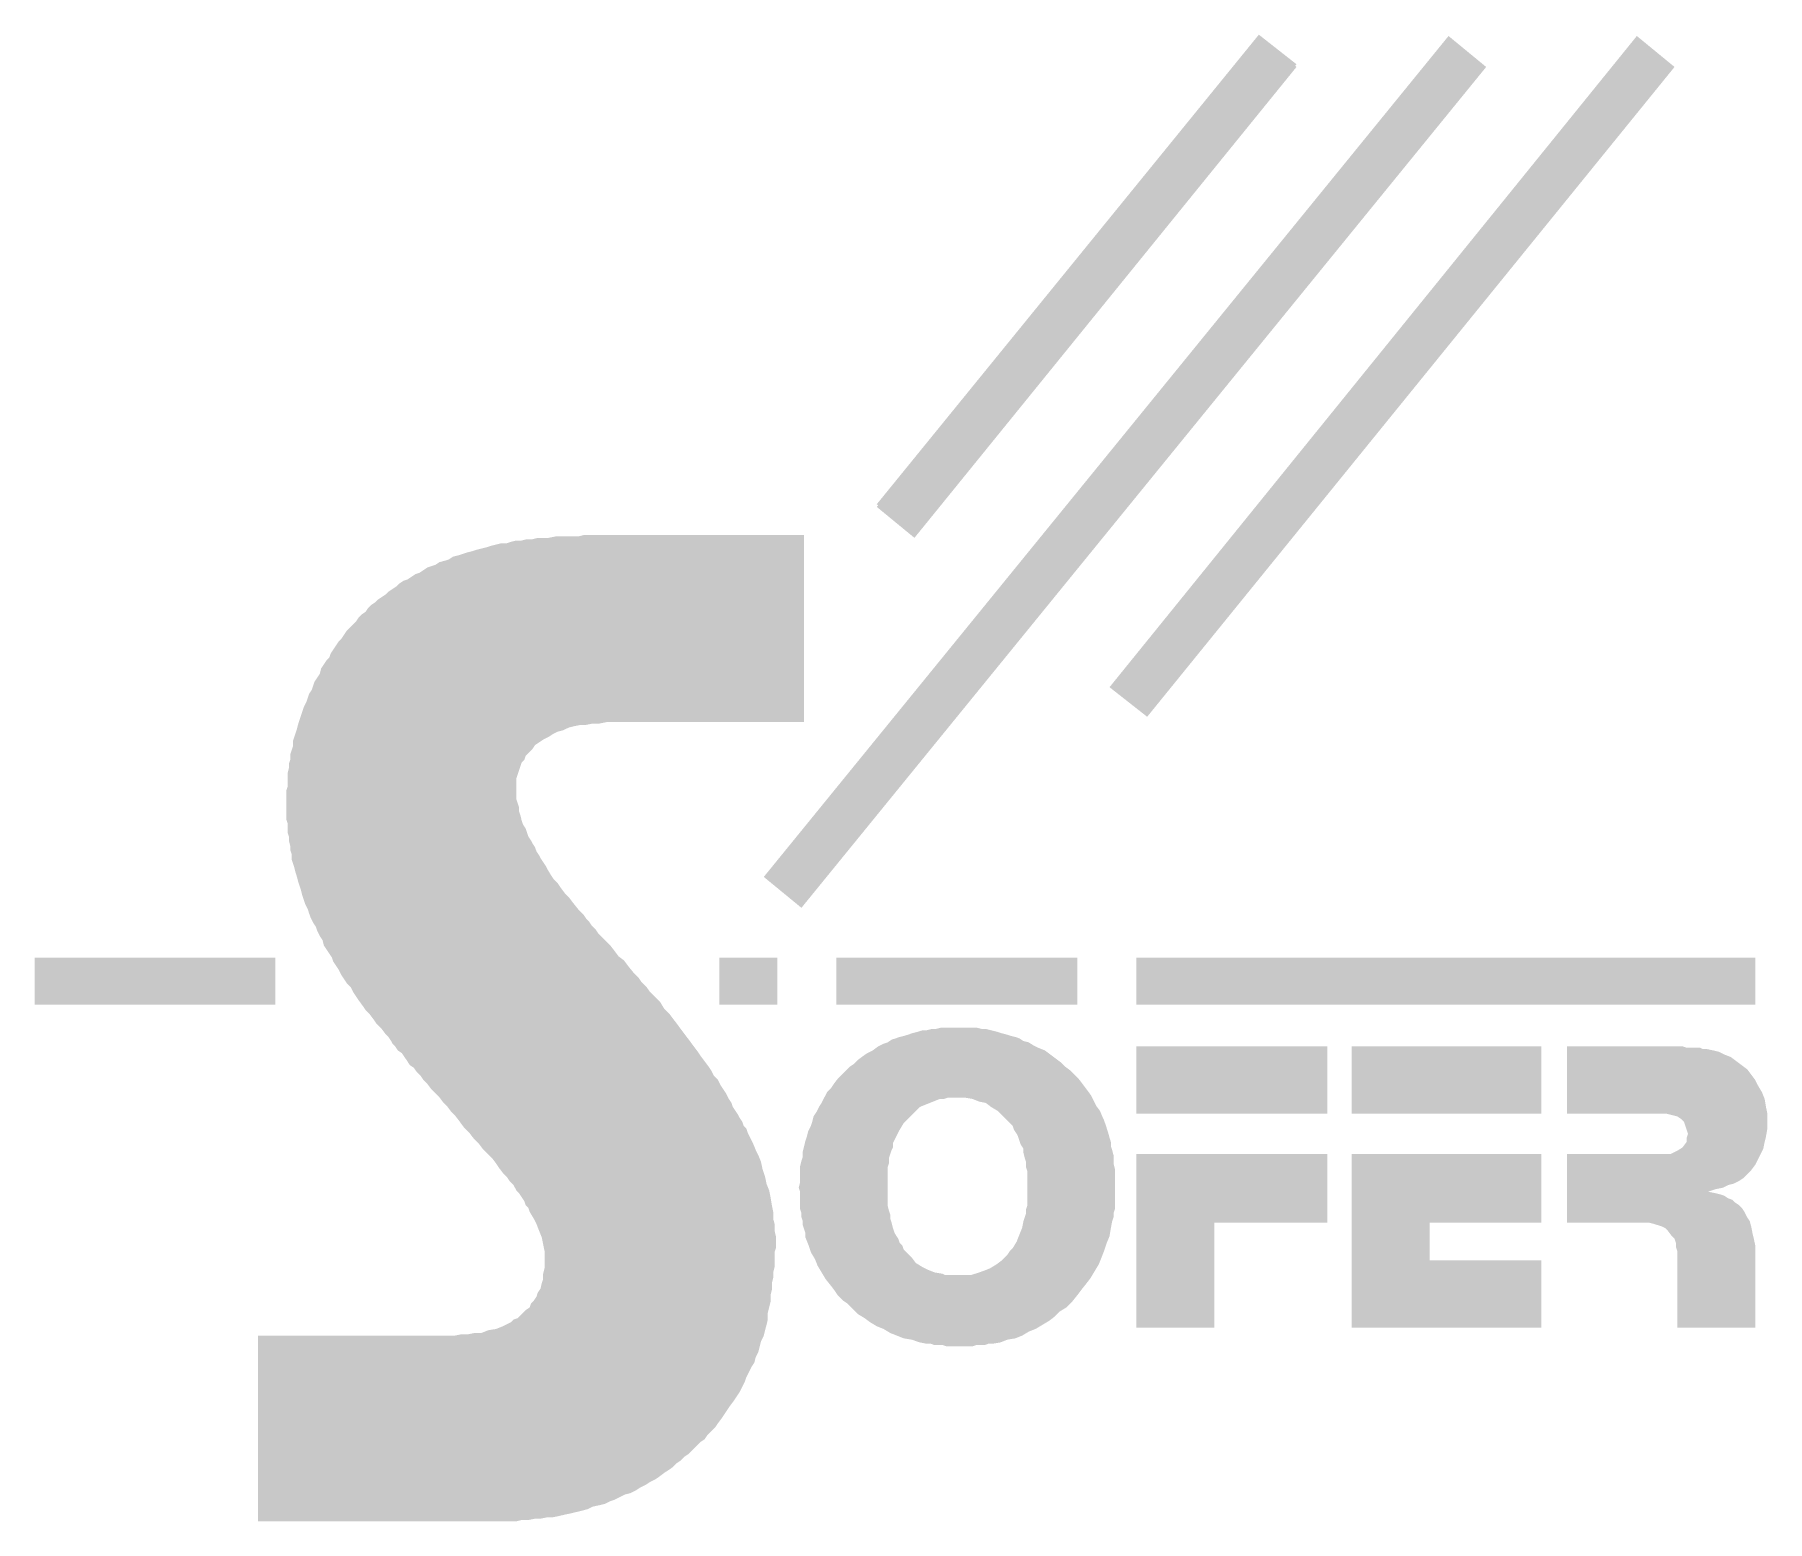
# Model space of a CAD drawing. Header units: inches. Extents: x -221 to 209, y -182 to 186.
import ezdxf

# ---------------------------------------------------------------- set-up
doc = ezdxf.new("R2010")
doc.units = ezdxf.units.IN
doc.layers.add('H', color=7, linetype='CONTINUOUS', lineweight=100)

msp = doc.modelspace()

# ---------------------------------------------------------------- hatches: boundary and pattern name
at = {"layer": 'H', "linetype": 'CONTINUOUS'}
for color, points in [(0, [(129.67, 185.67), (139, 178), (-30.67, -30.33), (-40, -22.67)]), (0, [(92, 178.67), (-3, 62), (-12, 69.67), (82.67, 186)]), (0, [(82.67, 185.67), (92, 178), (-2.67, 61.33), (-12, 69)]), (0, [(176.33, 185.67), (185.67, 178), (55, 17), (45.67, 24.33)]), (0, [(-94.33, -118.33), (-94.33, -116.67), (-94.33, -115.33), (-94.67, -113.67), (-95, -112), (-95.67, -110.33), (-96.33, -108.67), (-97, -107.33), (-98, -105.67), (-98.33, -104.67), (-99, -104), (-99.33, -103), (-100, -102), (-100.67, -101), (-101.33, -100.33), (-102, -99), (-103, -98), (-103.67, -97), (-104.67, -96), (-105.67, -94.67), (-106.33, -93.67), (-107.33, -92.33), (-108.67, -91), (-109.67, -90), (-110.67, -88.67), (-112, -87.33), (-113, -86), (-114.33, -84.67), (-115.33, -83.33), (-116.33, -82), (-117.33, -81), (-118.33, -79.67), (-119.33, -78.67), (-120.33, -77.33), (-121.33, -76.33), (-122.33, -75.33), (-123.33, -74), (-124.33, -73), (-125, -72), (-126, -71), (-126.67, -70), (-127.67, -69.33), (-128.33, -68.33), (-129, -67.33), (-129.67, -66.33), (-130.67, -65.67), (-131.33, -64.67), (-132, -64), (-132.33, -63.33), (-133, -62.33), (-133.67, -61.67), (-134.67, -60.33), (-136, -59), (-136.67, -58), (-137.67, -56.67), (-138.67, -55.67), (-139.33, -54.67), (-140.33, -53.33), (-141, -52.33), (-141.67, -51.33), (-142.33, -50), (-143.33, -49), (-144, -48), (-144.67, -47), (-145.33, -45.67), (-146, -44.67), (-146.67, -43.67), (-147, -42.67), (-147.67, -41.67), (-148.33, -40.67), (-149, -39.67), (-149.33, -38.33), (-150, -37.33), (-150.67, -36), (-151, -35), (-151.67, -34), (-152.33, -32.67), (-152.67, -31.67), (-153, -30.67), (-153.67, -29.33), (-154, -28.33), (-154.33, -27.33), (-154.67, -26), (-155, -25), (-155.33, -24), (-155.67, -22.67), (-156, -21.67), (-156.33, -20.33), (-156.67, -19.33), (-157, -18.33), (-157, -17), (-157.33, -16), (-157.33, -15), (-157.67, -13.67), (-157.67, -12.67), (-158, -11.67), (-158, -10.33), (-158, -9.33), (-158.33, -8.33), (-158.33, -7), (-158.33, -6), (-158.33, -5), (-158.33, -3.67), (-158.33, -2.67), (-158.33, -1.33), (-158, -0.33), (-158, 1), (-158, 2), (-158, 3), (-157.67, 4.33), (-157.67, 5.33), (-157.33, 6.33), (-157.33, 7.67), (-157, 8.67), (-156.67, 9.67), (-156.67, 11), (-156.33, 12), (-156, 13), (-155.67, 14), (-155.33, 15.33), (-155, 16.33), (-154.67, 17.33), (-154.33, 18.33), (-154, 19.33), (-153.33, 20.67), (-153, 21.67), (-152.67, 22.67), (-152, 23.67), (-151.67, 24.67), (-151.33, 25.67), (-150.67, 26.67), (-150, 27.67), (-149.67, 29), (-149, 30), (-148.33, 31), (-147.67, 31.67), (-147.33, 32.67), (-146.67, 33.67), (-146, 34.67), (-145.33, 35.67), (-144.67, 36.33), (-144, 37.33), (-143.33, 38.33), (-142.67, 39), (-141.67, 40), (-141, 40.67), (-140.33, 41.67), (-139.67, 42.33), (-138.67, 43), (-138, 44), (-137.33, 44.67), (-136.33, 45.33), (-135.67, 46), (-134.67, 46.67), (-133.67, 47.33), (-133, 48), (-132, 48.67), (-131, 49.33), (-130.33, 50), (-129.33, 50.67), (-128.33, 51), (-127.33, 51.67), (-126.33, 52.33), (-125.33, 52.67), (-124.33, 53.33), (-123.33, 54), (-122.33, 54.33), (-121.33, 54.67), (-120.33, 55.33), (-119, 55.67), (-118, 56), (-117, 56.67), (-115.67, 57), (-114.67, 57.33), (-113.67, 57.67), (-112.33, 58), (-111.33, 58.33), (-110, 58.67), (-108.67, 59), (-107.67, 59.33), (-106.33, 59.67), (-105, 60), (-103.67, 60), (-102.67, 60.33), (-101.33, 60.67), (-100, 60.67), (-98.67, 61), (-97.33, 61), (-96, 61.33), (-94.67, 61.33), (-93.33, 61.33), (-91.67, 61.67), (-90.33, 61.67), (-89, 61.67), (-87.67, 61.67), (-86, 61.67), (-84.67, 62), (-83, 62), (-30, 62), (-30, 15.67), (-77, 15.67), (-79, 15.67), (-80.67, 15.33), (-82.33, 15.33), (-84, 15), (-85.33, 15), (-87, 14.67), (-88.33, 14.33), (-89.67, 13.67), (-91, 13.33), (-92.33, 12.67), (-93.33, 12), (-94.67, 11.33), (-95.67, 10.67), (-96.67, 10), (-97.33, 9), (-98.33, 8), (-99, 7.33), (-99.33, 6.33), (-100, 5.67), (-100.33, 4.67), (-100.67, 3.67), (-101, 2.67), (-101.33, 1.67), (-101.33, 0.67), (-101.33, -0.33), (-101.33, -1.33), (-101.33, -2.33), (-101.33, -3.33), (-101, -4.33), (-100.67, -5.33), (-100.67, -6.33), (-100.33, -7.33), (-100, -8.67), (-99.67, -9.67), (-99, -10.67), (-98.67, -11.67), (-98.33, -12.67), (-97.67, -13.67), (-97.33, -14.33), (-96.67, -15.33), (-96.33, -16.33), (-95.67, -17.33), (-95.33, -18), (-94.67, -19), (-94, -20), (-93.67, -20.67), (-92.67, -22.33), (-92, -23.33), (-91, -24.33), (-90.33, -25.33), (-89.33, -26.67), (-88.33, -27.67), (-87.33, -29), (-86, -30.67), (-85.33, -31.33), (-84.67, -32), (-84, -33), (-83.33, -33.67), (-82.67, -34.67), (-81.67, -35.67), (-81, -36.67), (-80, -37.67), (-79, -38.67), (-78, -39.67), (-77, -41), (-76, -42.33), (-74.67, -43.33), (-73.67, -44.67), (-72.33, -46.33), (-71.67, -47), (-71, -47.67), (-70.33, -48.67), (-69.67, -49.33), (-69, -50), (-68.33, -51), (-67, -52.33), (-65.67, -53.67), (-64.67, -55.33), (-63.33, -56.67), (-62.33, -58), (-61.33, -59.33), (-60.33, -60.67), (-59.33, -62), (-58.33, -63.33), (-57.33, -64.67), (-56.33, -66), (-55.67, -67), (-54.67, -68.33), (-53.67, -69.67), (-53, -70.67), (-52.33, -72), (-51.33, -73), (-50.67, -74.33), (-50, -75.33), (-49.33, -76.33), (-48.67, -77.67), (-48, -78.67), (-47.67, -79.67), (-47, -80.67), (-46.33, -81.67), (-46, -82.33), (-45.33, -83.33), (-45, -84.33), (-44.33, -85), (-44, -86), (-43.33, -87.33), (-42.67, -88.67), (-42, -90.33), (-41.33, -91.67), (-40.67, -93.33), (-40.33, -95), (-39.67, -97), (-39.33, -98.67), (-38.67, -100.33), (-38.33, -102), (-38, -104), (-37.67, -105.67), (-37.67, -107.33), (-37.33, -108.67), (-37.33, -110.33), (-37, -111.67), (-37, -112.67), (-37, -113.67), (-37, -114.67), (-37.33, -115.67), (-37.33, -116.67), (-37.33, -118), (-37.33, -119.33), (-37.67, -120.67), (-37.67, -122), (-38, -123.33), (-38, -125), (-38.33, -126.33), (-38.33, -128), (-38.67, -129.33), (-39, -130.67), (-39, -132.33), (-39.33, -133.67), (-39.67, -135), (-40, -136.33), (-40.67, -137.67), (-41, -139), (-41.33, -140.33), (-42, -141.67), (-42.33, -143), (-43, -144), (-43.67, -145.33), (-44.33, -146.67), (-44.67, -147.67), (-45.33, -149), (-46, -150.33), (-46.67, -151.33), (-47.33, -152.33), (-48.33, -153.67), (-49, -154.67), (-49.67, -155.67), (-50.33, -156.67), (-51.33, -158), (-52, -159), (-53, -160), (-54, -161), (-54.67, -162), (-55.67, -162.67), (-56.67, -163.67), (-57.67, -164.67), (-58.67, -165.67), (-59.67, -166.33), (-60.67, -167.33), (-61.67, -168), (-62.67, -169), (-63.67, -169.67), (-64.67, -170.33), (-66, -171.33), (-67, -172), (-68.33, -172.67), (-69.33, -173.33), (-70.67, -174), (-71.67, -174.67), (-73, -175.33), (-74.33, -175.67), (-75.67, -176.33), (-77, -177), (-78, -177.33), (-79.33, -178), (-80.67, -178.33), (-82.33, -178.67), (-83.67, -179.33), (-85, -179.67), (-86.33, -180), (-87.67, -180.33), (-89.33, -180.67), (-90.67, -181), (-92.33, -181.33), (-93.67, -181.33), (-95.33, -181.67), (-96.67, -181.67), (-98.33, -182), (-100, -182), (-101.33, -182.33), (-103, -182.33), (-104.67, -182.33), (-106.33, -182.33), (-165.33, -182.33), (-165.33, -136.33), (-116.67, -136.33), (-115, -136), (-113.33, -136), (-111.67, -135.67), (-110, -135.67), (-108.33, -135), (-106.33, -134.67), (-104.67, -134), (-102.67, -133), (-102, -132.33), (-101, -132), (-100.33, -131.33), (-99.67, -130.67), (-99, -130), (-98, -129.33), (-97.67, -128.33), (-97, -127.67), (-96.33, -126.67), (-96, -125.67), (-95.33, -124.67), (-95, -123.33), (-94.67, -122.33), (-94.67, -121), (-94.33, -119.67)]), (253, [(-220.67, -42.67), (-161, -42.67), (-161, -54.33), (-220.67, -54.33)]), (253, [(-51, -42.67), (-36.67, -42.67), (-36.67, -54.33), (-51, -54.33)]), (253, [(-22, -42.67), (37.67, -42.67), (37.67, -54.33), (-22, -54.33)]), (253, [(52.33, -42.67), (205.67, -42.67), (205.67, -54.33), (52.33, -54.33)]), (250, [(8, -77.33), (6.67, -77.33), (5.67, -77.33), (4.67, -77.67), (3.67, -77.67), (2, -78.33), (0.33, -79), (-1.33, -79.67), (-2.67, -81), (-4, -82.33), (-5.33, -83.67), (-6.33, -85.33), (-7, -86.67), (-8, -88.67), (-8, -89.67), (-8.33, -90.33), (-8.67, -91.33), (-9, -92.33), (-9, -93.67), (-9.33, -94.67), (-9.33, -95.67), (-9.33, -97), (-9.33, -98), (-9.33, -99.33), (-9.33, -100.33), (-9.33, -101.67), (-9.33, -103), (-9.33, -104), (-9, -105.33), (-8.67, -106.33), (-8.67, -107.33), (-8.33, -108.33), (-8, -109.67), (-7.67, -110.67), (-7.33, -111.33), (-6.67, -112.33), (-6.33, -113.33), (-5.67, -114), (-5.33, -115), (-4.67, -115.67), (-3.33, -117), (-2.33, -118.33), (-0.67, -119.33), (0.67, -120), (2.33, -120.67), (4.33, -121), (5, -121.33), (6, -121.33), (7, -121.33), (8, -121.33), (9.33, -121.33), (10.33, -121.33), (11.33, -121.33), (12.33, -121), (13.33, -120.67), (14.33, -120.33), (16, -119.67), (17.67, -118.67), (19, -117.67), (20.33, -116.33), (21, -115.33), (21.67, -114.67), (22.67, -113), (23.33, -111.33), (24, -109.67), (24.33, -108), (24.67, -107), (25, -106), (25, -105), (25.33, -104), (25.33, -103), (25.33, -102), (25.33, -100.67), (25.33, -99.67), (25.33, -98.33), (25.33, -97), (25.33, -95.67), (25, -94.67), (25, -93.33), (24.67, -92.33), (24.33, -91), (24.33, -90), (23.67, -89), (23.33, -88), (23, -87), (22.67, -86.33), (22, -85.33), (21.67, -84.33), (21, -83.67), (20.33, -83), (19, -81.67), (18, -80.67), (16.33, -79.67), (15, -78.67), (13.33, -78.33), (11.67, -77.67), (9.67, -77.33), (8.67, -77.33), (8, -77.33), (7.67, -60), (9, -60), (10.33, -60), (11.33, -60), (12.67, -60), (14, -60.33), (15, -60.33), (16.33, -60.67), (17.67, -61), (18.67, -61.33), (20, -61.67), (21, -62), (22.33, -62.33), (23.33, -62.67), (24.33, -63.33), (25.67, -63.67), (26.67, -64.33), (28, -65), (29.67, -65.67), (31, -66.67), (32.33, -67.67), (33.67, -68.67), (34.67, -69.67), (36, -70.67), (37, -71.67), (38, -72.67), (39, -74), (40, -75.33), (41, -76.67), (41.67, -78), (42.33, -79.33), (43.33, -80.67), (44, -82.33), (44.33, -83), (44.67, -84), (45, -85), (45.33, -86), (45.67, -87.33), (46, -88.33), (46, -89.33), (46.33, -90.33), (46.67, -91.67), (46.67, -92.67), (46.67, -93.67), (47, -95), (47, -96), (47, -97.33), (47, -98.67), (47, -99.67), (47, -101), (47, -102), (47, -103), (47, -104), (47, -105), (46.67, -106), (46.67, -107), (46.33, -108), (46, -109.67), (45.67, -111.67), (45, -113.33), (44.33, -115.33), (43.67, -117), (43, -118.67), (42, -120.33), (41, -122), (40, -123.33), (38.67, -125), (37.67, -126.33), (36.33, -128), (35, -129.33), (33.33, -130.33), (32, -131.67), (30.67, -132.67), (29, -133.67), (27.33, -134.67), (25.67, -135.33), (24, -136.33), (22.33, -137), (20.33, -137.33), (18.67, -138), (16.67, -138.33), (15.67, -138.33), (14.67, -138.67), (13.67, -138.67), (12.67, -138.67), (11.67, -139), (10.67, -139), (9.67, -139), (8.67, -139), (7.33, -139), (6.33, -139), (5.33, -139), (4.33, -138.67), (3.33, -138.67), (2.33, -138.67), (1.33, -138.33), (0.33, -138.33), (-1.33, -138), (-3.33, -137.33), (-5.33, -137), (-7, -136.33), (-8.67, -135.67), (-10.33, -134.67), (-12, -134), (-13.67, -133), (-15, -132), (-16.67, -131), (-18, -129.67), (-19.33, -128.33), (-20.33, -127.67), (-21, -127), (-21.67, -126.33), (-22.33, -125.33), (-23.33, -124), (-24.67, -122.33), (-25.67, -120.67), (-26.67, -119), (-27.33, -117.33), (-28.33, -115.67), (-29, -113.67), (-29.67, -112), (-29.67, -111), (-30, -110), (-30.33, -109), (-30.33, -108), (-30.67, -107), (-30.67, -106), (-31, -105), (-31, -104), (-31, -103), (-31, -102), (-31, -100.67), (-31.33, -99.67), (-31, -98.33), (-31, -97), (-31, -95.67), (-31, -94.33), (-30.67, -93), (-30.33, -92), (-30.33, -90.67), (-30, -89.33), (-29.67, -88), (-29.33, -87), (-29, -85.67), (-28.33, -84.33), (-28, -83.33), (-27.67, -82), (-27, -81), (-26.33, -79.67), (-25.67, -78.67), (-25, -77.33), (-24.33, -76), (-23.33, -75), (-22.67, -74), (-21.67, -72.67), (-20.67, -71.67), (-19.67, -70.67), (-18.67, -69.67), (-17.67, -69), (-16.67, -68), (-15.33, -67), (-14.33, -66.33), (-13, -65.67), (-11.67, -64.67), (-10.33, -64), (-9.33, -63.67), (-8.33, -63), (-7.33, -62.67), (-6.33, -62.33), (-5, -62), (-4, -61.67), (-3, -61.33), (-1.67, -61), (-0.67, -60.67), (0.33, -60.67), (1.67, -60.33), (2.67, -60.33), (4, -60), (5.33, -60), (6.33, -60), (7.67, -60)]), (250, [(99.67, -64.67), (99.67, -81.33), (52.33, -81.33), (52.33, -64.67)]), (250, [(152.67, -64.67), (152.67, -81.33), (105.67, -81.33), (105.67, -64.67)]), (250, [(159, -64.67), (182.67, -64.67), (184, -64.67), (185.33, -64.67), (186.67, -64.67), (187.67, -64.67), (188.67, -65), (190, -65), (191, -65), (192, -65), (192.67, -65.33), (193.67, -65.33), (195.33, -65.67), (196.67, -66), (198, -66.67), (199.67, -67.33), (201, -68.33), (202.33, -69.33), (203.67, -70.33), (204.67, -71.67), (205.67, -73), (206.33, -74.33), (207.33, -76), (208, -77.67), (208.33, -79.67), (208.67, -81.33), (208.67, -82.33), (208.67, -83.33), (208.67, -85), (208.33, -87), (208, -88.33), (207.67, -90), (207, -91.33), (206.33, -92.67), (205.67, -94), (204.67, -95.33), (203.67, -96.33), (202.67, -97.33), (201.67, -98), (200.33, -98.67), (199, -99), (197.67, -99.67), (196, -100), (195, -100.33), (194, -100.67), (195.67, -101), (197, -101.33), (198, -101.67), (199, -102.33), (200, -102.67), (200.67, -103.33), (201.67, -104), (202.33, -104.67), (203, -105.67), (203.67, -107), (204.33, -108), (204.67, -109.33), (205, -111), (205.33, -112.33), (205.67, -114), (205.67, -116), (205.67, -134.33), (186.33, -134.33), (186.33, -118), (186.33, -116.67), (186.33, -115.33), (186, -114.33), (186, -113.33), (185.67, -112.33), (185, -111.67), (184, -110.33), (183.33, -109.67), (182.67, -109.33), (181.67, -109), (180.67, -108.67), (179.33, -108.33), (178, -108.33), (176.67, -108.33), (175, -108.33), (159, -108.33), (159, -91.33), (181.33, -91.33), (182.67, -91.33), (183.67, -91.33), (184.67, -91.33), (185.33, -91), (186.67, -90.33), (187.67, -89.67), (188.67, -88.33), (188.67, -87.33), (189, -86.33), (188.67, -85.33), (188.33, -84.33), (188, -83.33), (187.33, -82.67), (186.33, -82), (185, -81.67), (183.67, -81.33), (182, -81.33), (159, -81.33)]), (250, [(99.67, -91.33), (99.67, -108.33), (71.67, -108.33), (71.67, -134.33), (52.33, -134.33), (52.33, -91.33)]), (250, [(152.67, -91.33), (152.67, -108.33), (125, -108.33), (125, -117.67), (152.67, -117.67), (152.67, -134.33), (105.67, -134.33), (105.67, -91.33)])]:
    msp.add_hatch(color=color, dxfattribs=at).paths.add_polyline_path(points)

doc.saveas('drawing.dxf')
